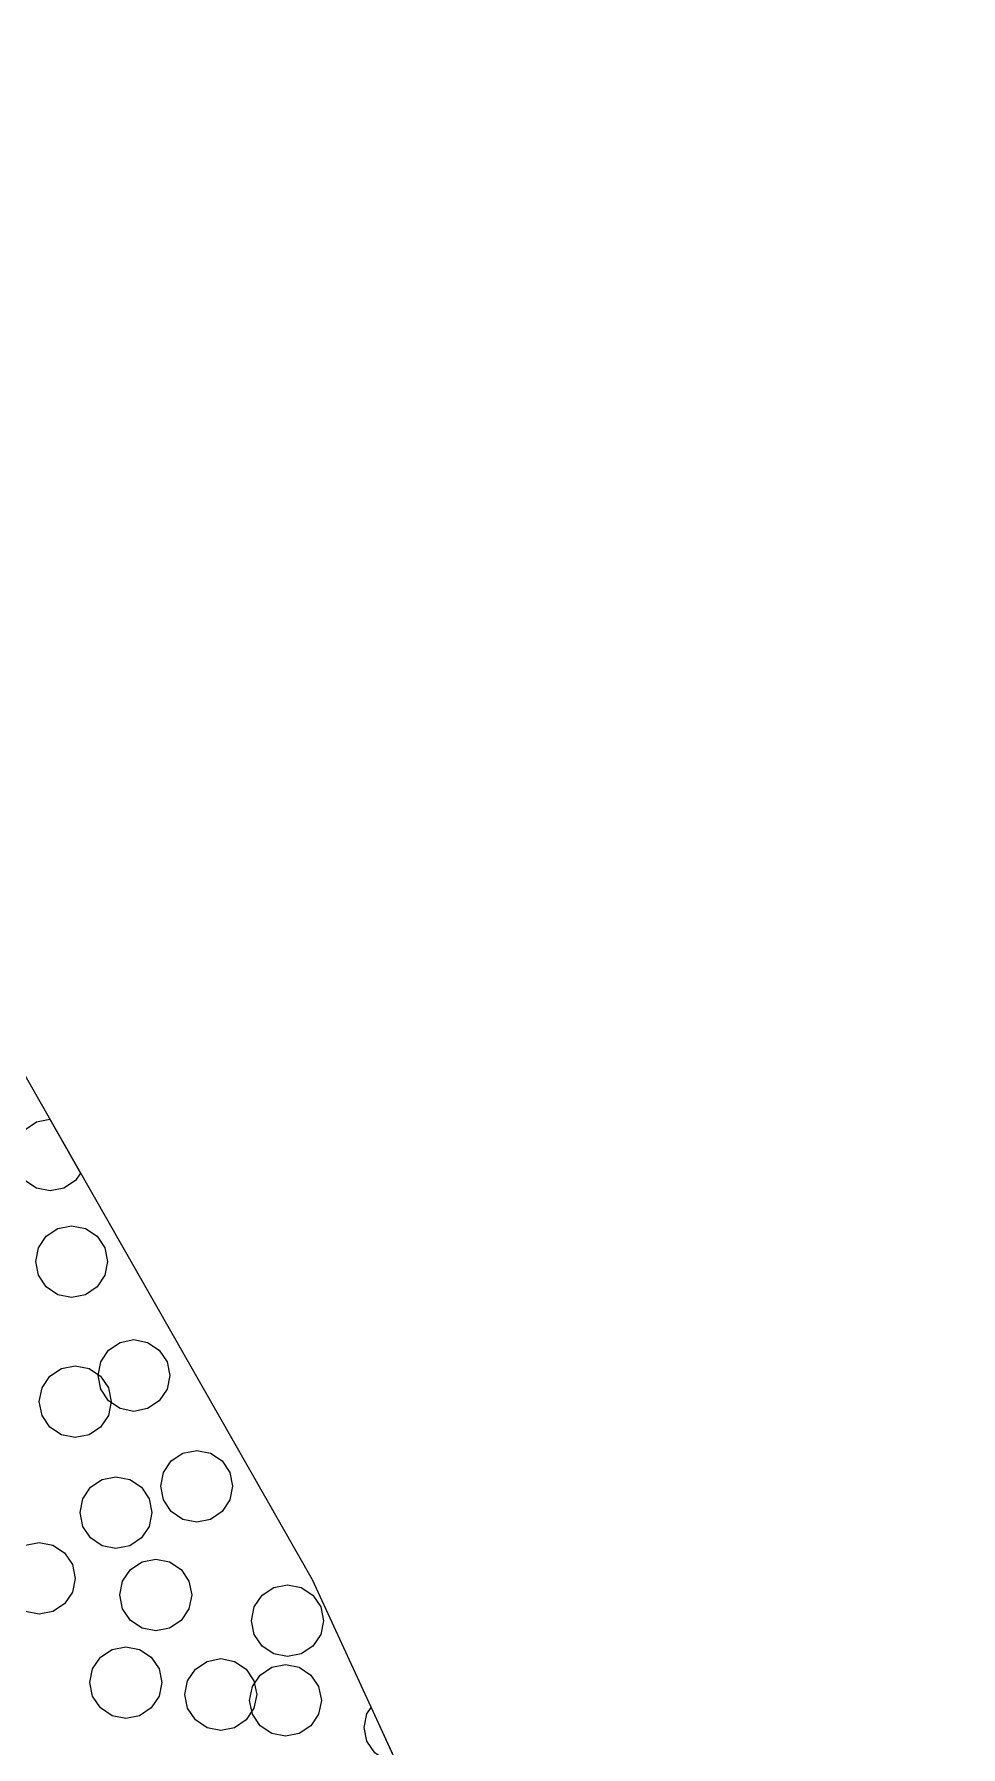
# Model space of a CAD drawing. Header units: millimetres. Extents: x 2 to 154, y 0 to 88.
# Drawn here: x 143.92 to 154.25, y 24.08 to 43.18 of the extents above; entities that cross this region are included whole.
import ezdxf

# ---------------------------------------------------------------- set-up
doc = ezdxf.new("R2010")
doc.units = ezdxf.units.MM
doc.layers.add('BORDER', color=3, linetype='Continuous')

msp = doc.modelspace()

# ---------------------------------------------------------------- linework, layer by layer
for points in [[(144.436, 30.479), (144.382, 30.398), (144.252, 30.311), (144.099, 30.281), (143.946, 30.311), (143.816, 30.398), (143.73, 30.528), (143.699, 30.681), (143.73, 30.834), (143.816, 30.964), (143.946, 31.051), (144.094, 31.08), (144.436, 30.479)], [(144.707, 29.341), (144.621, 29.211), (144.491, 29.124), (144.338, 29.094), (144.185, 29.124), (144.055, 29.211), (143.968, 29.341), (143.938, 29.494), (143.968, 29.647), (144.055, 29.777), (144.185, 29.864), (144.338, 29.894), (144.491, 29.864), (144.621, 29.777), (144.707, 29.647), (144.738, 29.494), (144.707, 29.341)], [(145.401, 28.071), (145.314, 27.941), (145.185, 27.854), (145.032, 27.824), (144.879, 27.854), (144.749, 27.941), (144.662, 28.071), (144.632, 28.224), (144.662, 28.377), (144.749, 28.507), (144.879, 28.593), (145.032, 28.624), (145.185, 28.593), (145.314, 28.507), (145.401, 28.377), (145.432, 28.224), (145.401, 28.071)], [(144.748, 27.779), (144.661, 27.649), (144.532, 27.562), (144.378, 27.532), (144.225, 27.562), (144.096, 27.649), (144.009, 27.779), (143.978, 27.932), (144.009, 28.085), (144.096, 28.215), (144.225, 28.301), (144.378, 28.332), (144.532, 28.301), (144.661, 28.215), (144.748, 28.085), (144.778, 27.932), (144.748, 27.779)], [(146.101, 26.836), (146.015, 26.706), (145.885, 26.62), (145.732, 26.589), (145.579, 26.62), (145.449, 26.706), (145.362, 26.836), (145.332, 26.989), (145.362, 27.142), (145.449, 27.272), (145.579, 27.359), (145.732, 27.389), (145.885, 27.359), (146.015, 27.272), (146.101, 27.142), (146.132, 26.989), (146.101, 26.836)], [(145.201, 26.542), (145.115, 26.412), (144.985, 26.325), (144.832, 26.295), (144.679, 26.325), (144.549, 26.412), (144.462, 26.542), (144.432, 26.695), (144.462, 26.848), (144.549, 26.978), (144.679, 27.064), (144.832, 27.095), (144.985, 27.064), (145.115, 26.978), (145.201, 26.848), (145.232, 26.695), (145.201, 26.542)], [(144.346, 25.809), (144.259, 25.679), (144.129, 25.593), (143.976, 25.562), (143.823, 25.593), (143.694, 25.679), (143.607, 25.809), (143.576, 25.962), (143.607, 26.115), (143.694, 26.245), (143.823, 26.332), (143.976, 26.362), (144.129, 26.332), (144.259, 26.245), (144.346, 26.115), (144.376, 25.962), (144.346, 25.809)], [(145.646, 25.624), (145.559, 25.494), (145.429, 25.407), (145.276, 25.377), (145.123, 25.407), (144.993, 25.494), (144.906, 25.624), (144.876, 25.777), (144.906, 25.93), (144.993, 26.06), (145.123, 26.146), (145.276, 26.177), (145.429, 26.146), (145.559, 26.06), (145.646, 25.93), (145.676, 25.777), (145.646, 25.624)], [(147.114, 25.337), (147.027, 25.207), (146.897, 25.121), (146.744, 25.09), (146.591, 25.121), (146.461, 25.207), (146.374, 25.337), (146.344, 25.49), (146.374, 25.643), (146.461, 25.773), (146.591, 25.86), (146.744, 25.89), (146.897, 25.86), (147.027, 25.773), (147.114, 25.643), (147.144, 25.49), (147.114, 25.337)], [(145.312, 24.647), (145.225, 24.518), (145.095, 24.431), (144.942, 24.4), (144.789, 24.431), (144.659, 24.518), (144.572, 24.647), (144.542, 24.8), (144.572, 24.953), (144.659, 25.083), (144.789, 25.17), (144.942, 25.2), (145.095, 25.17), (145.225, 25.083), (145.312, 24.953), (145.342, 24.8), (145.312, 24.647)], [(146.37, 24.514), (146.284, 24.384), (146.154, 24.297), (146.001, 24.267), (145.848, 24.297), (145.718, 24.384), (145.631, 24.514), (145.601, 24.667), (145.631, 24.82), (145.718, 24.95), (145.848, 25.036), (146.001, 25.067), (146.154, 25.036), (146.284, 24.95), (146.37, 24.82), (146.401, 24.667), (146.37, 24.514)], [(147.091, 24.448), (147.005, 24.319), (146.875, 24.232), (146.722, 24.202), (146.569, 24.232), (146.439, 24.319), (146.352, 24.448), (146.322, 24.602), (146.352, 24.755), (146.439, 24.884), (146.569, 24.971), (146.722, 25.002), (146.875, 24.971), (147.005, 24.884), (147.091, 24.755), (147.122, 24.602), (147.091, 24.448)], [(147.959, 23.906), (147.846, 23.928), (147.716, 24.015), (147.63, 24.145), (147.599, 24.298), (147.63, 24.451), (147.676, 24.521), (147.959, 23.906)]]:
    msp.add_lwpolyline(points, close=True)
at = {"layer": 'BORDER'}
msp.add_lwpolyline([(135.758, 46.94), (139.65, 38.877), (147.018, 25.948), (152.718, 13.575), (154.108, 8.849), (154.248, 6.207), (153.83, 5.234), (152.093, 3.913), (148.339, 2.94), (124.428, 0.021), (121.647, 0.021), (120.396, 0.716), (119.353, 1.759), (118.241, 4.261), (99.891, 50.416)], dxfattribs=at)

doc.saveas('drawing.dxf')
